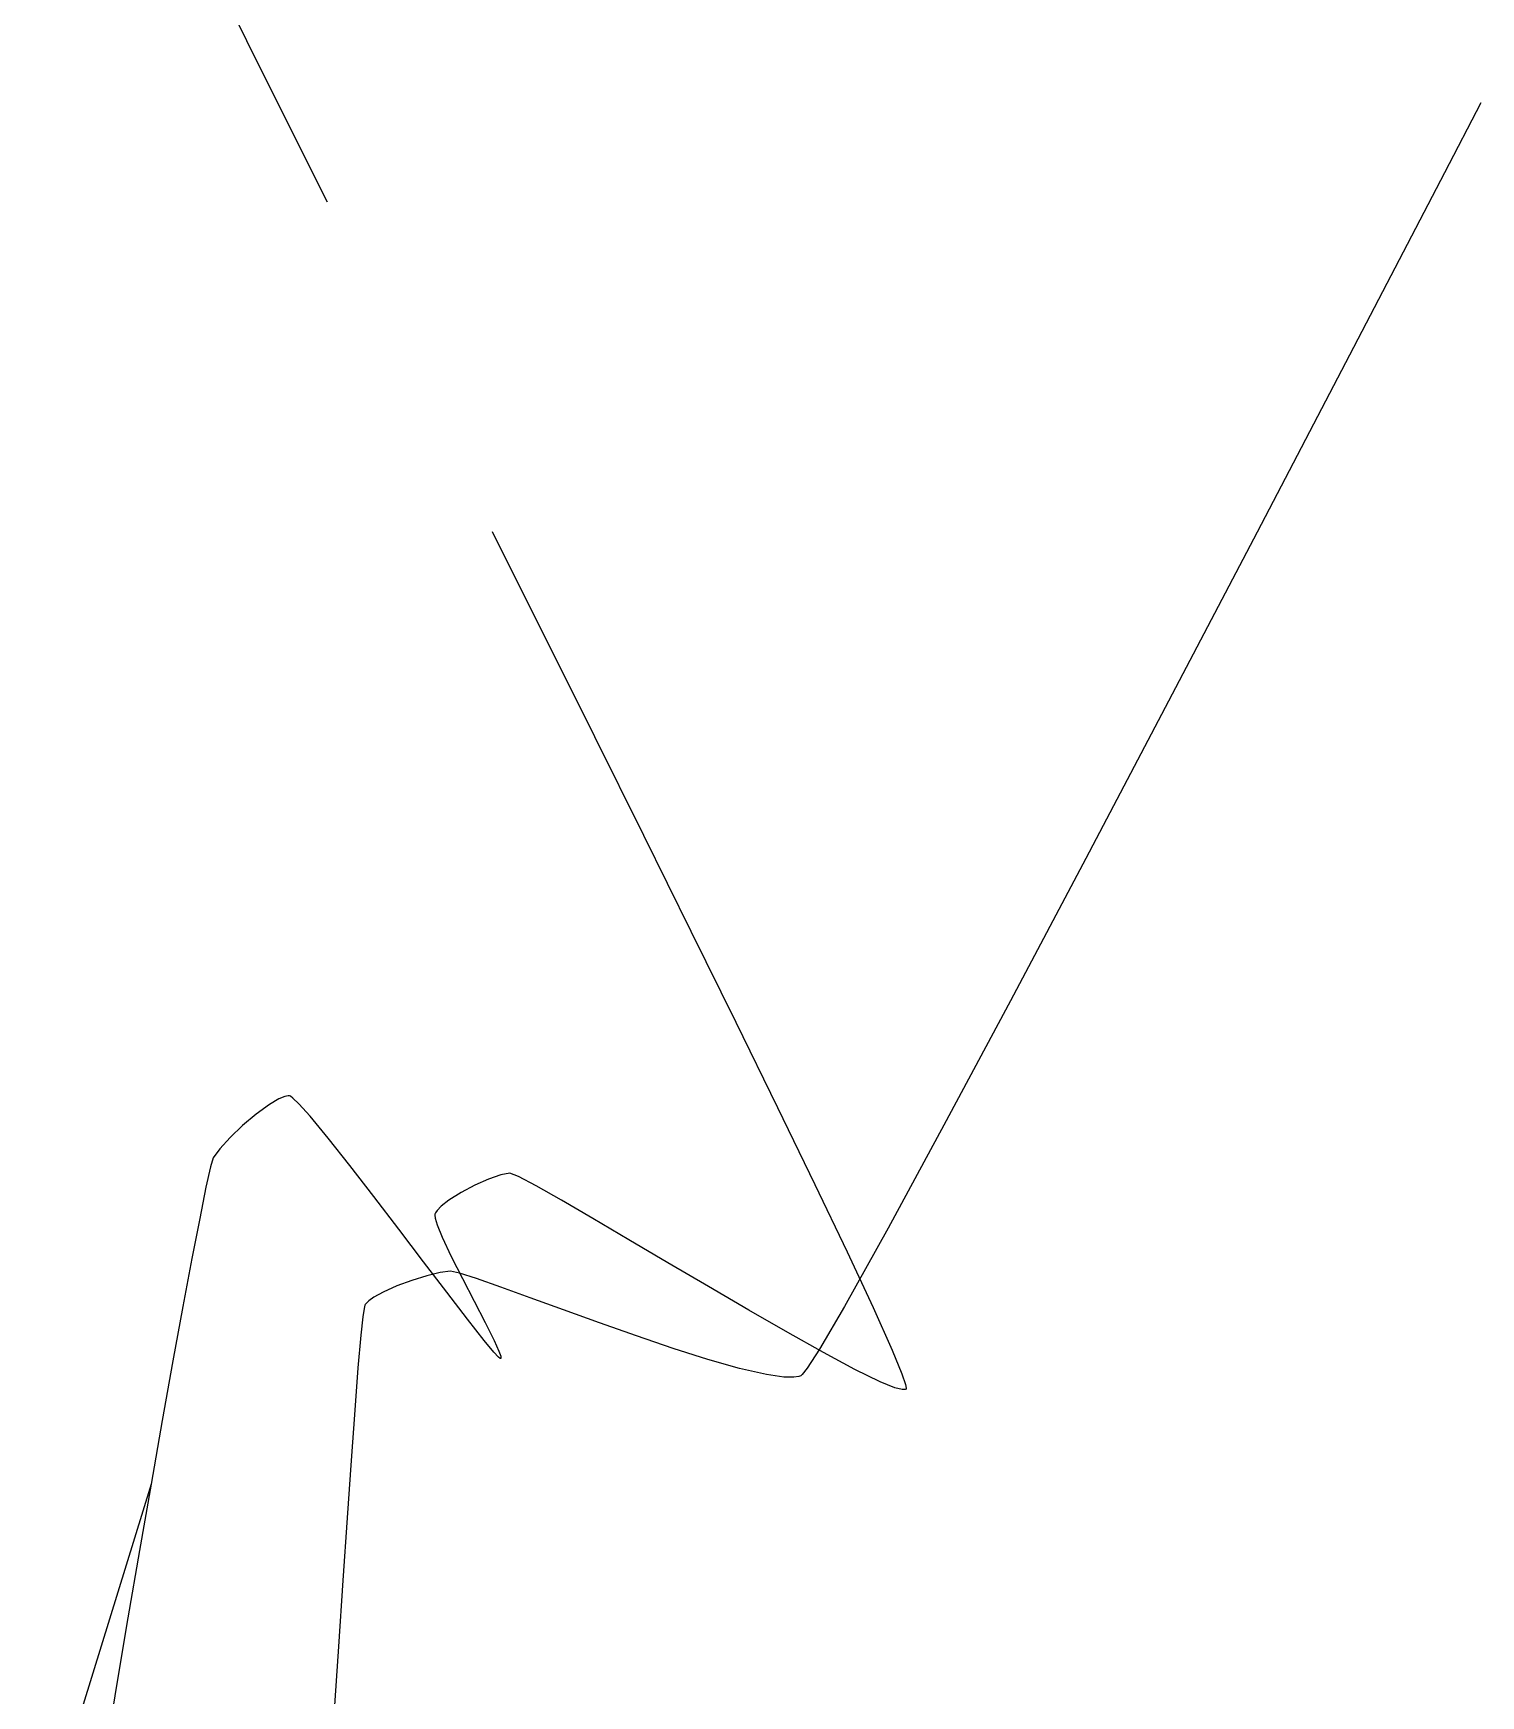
# Model space of a CAD drawing. Header units: metres. Extents: x 708868 to 711043, y 5411316 to 5413138.
# Drawn here: x 709237.7 to 709313.5, y 5412033 to 5412120.2 of the extents above; entities that cross this region are included whole.
import ezdxf

# ---------------------------------------------------------------- set-up
doc = ezdxf.new("R2010")
doc.units = ezdxf.units.M
for name, color, linetype in [('Rionegro 2010_Contours', 7, 'Continuous'), ('Rionegro 2014_Contours', 7, 'Continuous'), ('Rionegro 2018_Contours', 7, 'Continuous')]:
    doc.layers.add(name, color=color, linetype=linetype)

msp = doc.modelspace()

# ---------------------------------------------------------------- linework, layer by layer
at = {"layer": 'Rionegro 2010_Contours'}
msp.add_polyline3d([(709313.539, 5412116.533, 241), (709311.633, 5412112.864, 241), (709306.662, 5412103.315, 241), (709301.815, 5412094.029, 241), (709297.177, 5412085.178, 241), (709292.836, 5412076.933, 241), (709288.879, 5412069.466, 241), (709285.393, 5412062.949, 241), (709282.464, 5412057.554, 241), (709280.18, 5412053.452, 241), (709278.875, 5412051.217, 241), (709278.23, 5412050.208, 241), (709277.97, 5412049.875, 241), (709277.892, 5412049.814, 241), (709277.787, 5412049.779, 241), (709277.523, 5412049.738, 241), (709277.001, 5412049.747, 241), (709276.095, 5412049.877, 241), (709274.681, 5412050.201, 241), (709273.023, 5412050.672, 241), (709271.196, 5412051.251, 241), (709269.276, 5412051.901, 241), (709267.337, 5412052.584, 241), (709265.455, 5412053.264, 241), (709263.704, 5412053.902, 241), (709262.16, 5412054.461, 241), (709260.898, 5412054.905, 241), (709259.993, 5412055.194, 241), (709259.52, 5412055.292, 241), (709258.984, 5412055.221, 241), (709258.288, 5412055.055, 241), (709257.509, 5412054.815, 241), (709256.72, 5412054.524, 241), (709255.998, 5412054.201, 241), (709255.517, 5412053.935, 241), (709255.239, 5412053.737, 241), (709255.102, 5412053.608, 241), (709255.05, 5412053.546, 241), (709255.032, 5412053.508, 241), (709254.994, 5412053.347, 241), (709254.928, 5412052.9, 241), (709254.825, 5412051.945, 241), (709254.677, 5412050.232, 241), (709254.506, 5412048.013, 241), (709254.317, 5412045.365, 241), (709254.111, 5412042.365, 241), (709253.889, 5412039.092, 241), (709253.656, 5412035.62, 241), (709253.412, 5412032.029, 241)], dxfattribs=at)
at = {"layer": 'Rionegro 2014_Contours'}
for points in [[(709248.039, 5412121.406, 241), (709249.223, 5412119.017, 241), (709250.75, 5412115.955, 241), (709252.573, 5412112.311, 241), (709253.055, 5412111.349, 241)], [(709261.712, 5412094.062, 241), (709261.875, 5412093.735, 241), (709264.468, 5412088.545, 241), (709267.073, 5412083.32, 241), (709269.642, 5412078.151, 241), (709272.13, 5412073.127, 241), (709274.488, 5412068.34, 241), (709276.67, 5412063.882, 241), (709278.628, 5412059.842, 241), (709280.315, 5412056.313, 241), (709281.683, 5412053.386, 241), (709282.687, 5412051.15, 241), (709283.194, 5412049.922, 241), (709283.387, 5412049.357, 241), (709283.421, 5412049.162, 241), (709283.408, 5412049.121, 241), (709283.362, 5412049.095, 241), (709283.206, 5412049.09, 241), (709282.82, 5412049.19, 241), (709282.049, 5412049.504, 241), (709280.73, 5412050.15, 241), (709279.091, 5412051.026, 241), (709277.211, 5412052.077, 241), (709275.17, 5412053.249, 241), (709273.049, 5412054.487, 241), (709270.926, 5412055.737, 241), (709268.883, 5412056.944, 241), (709266.998, 5412058.054, 241), (709265.351, 5412059.013, 241), (709264.023, 5412059.765, 241), (709263.092, 5412060.256, 241), (709262.64, 5412060.432, 241), (709262.16, 5412060.349, 241), (709261.519, 5412060.127, 241), (709260.799, 5412059.805, 241), (709260.079, 5412059.422, 241), (709259.437, 5412059.015, 241), (709259.034, 5412058.699, 241), (709258.823, 5412058.481, 241), (709258.736, 5412058.349, 241), (709258.71, 5412058.288, 241), (709258.701, 5412058.234, 241), (709258.717, 5412058.074, 241), (709258.822, 5412057.722, 241), (709259.086, 5412057.075, 241), (709259.566, 5412056.059, 241), (709260.149, 5412054.906, 241), (709260.764, 5412053.721, 241), (709261.342, 5412052.607, 241), (709261.814, 5412051.666, 241), (709262.068, 5412051.108, 241), (709262.163, 5412050.837, 241), (709262.172, 5412050.74, 241), (709262.159, 5412050.718, 241), (709262.137, 5412050.721, 241), (709262.045, 5412050.793, 241), (709261.801, 5412051.058, 241), (709261.294, 5412051.67, 241), (709260.42, 5412052.782, 241), (709259.338, 5412054.189, 241), (709258.114, 5412055.795, 241), (709256.814, 5412057.503, 241), (709255.504, 5412059.216, 241), (709254.248, 5412060.838, 241), (709253.113, 5412062.272, 241), (709252.163, 5412063.423, 241), (709251.582, 5412064.073, 241), (709251.271, 5412064.372, 241), (709251.132, 5412064.469, 241), (709251.084, 5412064.484, 241), (709251.011, 5412064.486, 241), (709250.839, 5412064.454, 241), (709250.527, 5412064.329, 241), (709250.033, 5412064.041, 241), (709249.34, 5412063.535, 241), (709248.629, 5412062.933, 241), (709247.969, 5412062.304, 241), (709247.43, 5412061.717, 241), (709247.081, 5412061.242, 241), (709246.945, 5412060.774, 241), (709246.707, 5412059.693, 241), (709246.379, 5412058.066, 241), (709245.973, 5412055.961, 241), (709245.503, 5412053.448, 241), (709244.98, 5412050.593, 241), (709244.418, 5412047.464, 241), (709243.829, 5412044.131, 241), (709243.226, 5412040.659, 241), (709242.62, 5412037.119, 241), (709242.026, 5412033.577, 241), (709241.455, 5412030.102, 241)]]:
    msp.add_polyline3d(points, dxfattribs=at)
at = {"layer": 'Rionegro 2018_Contours'}
for points in [[(709248.039, 5412121.406, 241), (709249.223, 5412119.017, 241), (709250.75, 5412115.955, 241), (709252.573, 5412112.311, 241), (709253.055, 5412111.349, 241)], [(709261.712, 5412094.062, 241), (709261.875, 5412093.735, 241), (709264.468, 5412088.545, 241), (709267.073, 5412083.32, 241), (709269.642, 5412078.151, 241), (709272.13, 5412073.127, 241), (709274.488, 5412068.34, 241), (709276.67, 5412063.882, 241), (709278.628, 5412059.842, 241), (709280.315, 5412056.313, 241), (709281.683, 5412053.386, 241), (709282.687, 5412051.15, 241), (709283.194, 5412049.922, 241), (709283.387, 5412049.357, 241), (709283.421, 5412049.162, 241), (709283.408, 5412049.121, 241), (709283.362, 5412049.095, 241), (709283.206, 5412049.09, 241), (709282.82, 5412049.19, 241), (709282.049, 5412049.504, 241), (709280.73, 5412050.15, 241), (709279.091, 5412051.026, 241), (709277.211, 5412052.077, 241), (709275.17, 5412053.249, 241), (709273.049, 5412054.487, 241), (709270.926, 5412055.737, 241), (709268.883, 5412056.944, 241), (709266.998, 5412058.054, 241), (709265.351, 5412059.013, 241), (709264.023, 5412059.765, 241), (709263.092, 5412060.256, 241), (709262.64, 5412060.432, 241), (709262.16, 5412060.349, 241), (709261.519, 5412060.127, 241), (709260.799, 5412059.805, 241), (709260.079, 5412059.422, 241), (709259.437, 5412059.015, 241), (709259.034, 5412058.699, 241), (709258.823, 5412058.481, 241), (709258.736, 5412058.349, 241), (709258.71, 5412058.288, 241), (709258.701, 5412058.234, 241), (709258.717, 5412058.074, 241), (709258.822, 5412057.722, 241), (709259.086, 5412057.075, 241), (709259.566, 5412056.059, 241), (709260.149, 5412054.906, 241), (709260.764, 5412053.721, 241), (709261.342, 5412052.607, 241), (709261.814, 5412051.666, 241), (709262.068, 5412051.108, 241), (709262.163, 5412050.837, 241), (709262.172, 5412050.74, 241), (709262.159, 5412050.718, 241), (709262.137, 5412050.721, 241), (709262.045, 5412050.793, 241), (709261.801, 5412051.058, 241), (709261.294, 5412051.67, 241), (709260.42, 5412052.782, 241), (709259.338, 5412054.189, 241), (709258.114, 5412055.795, 241), (709256.814, 5412057.503, 241), (709255.504, 5412059.216, 241), (709254.248, 5412060.838, 241), (709253.113, 5412062.272, 241), (709252.163, 5412063.423, 241), (709251.582, 5412064.073, 241), (709251.271, 5412064.372, 241), (709251.132, 5412064.469, 241), (709251.084, 5412064.484, 241), (709251.011, 5412064.486, 241), (709250.839, 5412064.454, 241), (709250.527, 5412064.329, 241), (709250.033, 5412064.041, 241), (709249.34, 5412063.535, 241), (709248.629, 5412062.933, 241), (709247.969, 5412062.304, 241), (709247.43, 5412061.717, 241), (709247.081, 5412061.242, 241), (709246.945, 5412060.774, 241), (709246.707, 5412059.693, 241), (709246.379, 5412058.066, 241), (709245.973, 5412055.961, 241), (709245.503, 5412053.448, 241), (709244.98, 5412050.593, 241), (709244.418, 5412047.464, 241), (709243.829, 5412044.131, 241), (709237.654, 5412024.088, 241)]]:
    msp.add_polyline3d(points, dxfattribs=at)

doc.saveas('drawing.dxf')
